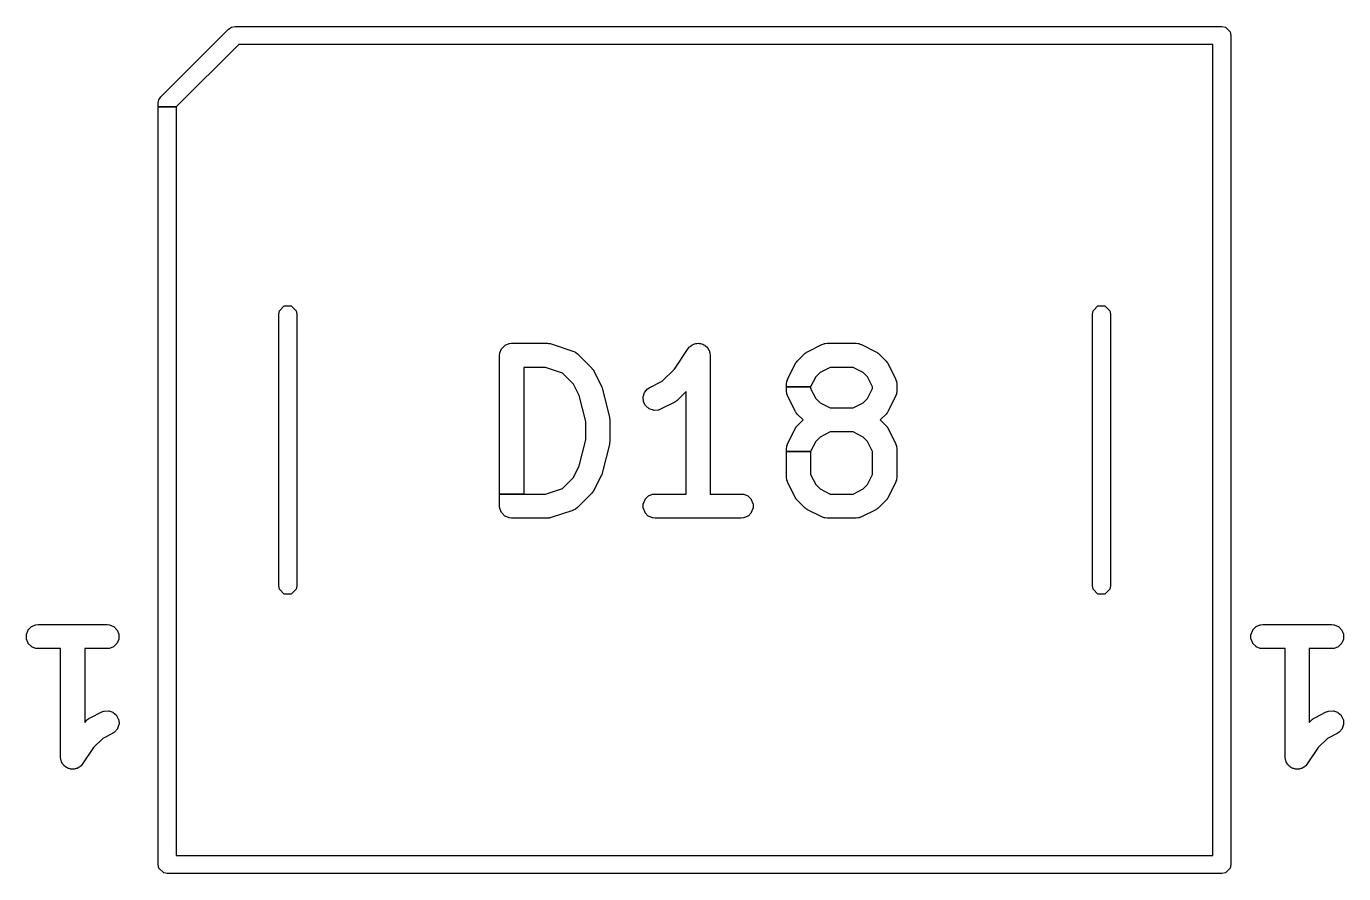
# Model space of a CAD drawing. Header units: millimetres. Extents: x 73 to 173, y -160 to -92.
# Drawn here: x 88.49 to 97.23, y -106.35 to -100.73 of the extents above; entities that cross this region are included whole.
import ezdxf

# ---------------------------------------------------------------- set-up
doc = ezdxf.new("R2010")
doc.units = ezdxf.units.MM
doc.layers.add('F.Silkscreen', color=41, linetype='CONTINUOUS', true_color=0xf2eda1)

msp = doc.modelspace()

# ---------------------------------------------------------------- linework, layer by layer
at = {"layer": 'F.Silkscreen', "linetype": 'CONTINUOUS'}
for p, q in [((89.378574, -101.193574), (89.828574, -100.743574)), ((89.828574, -100.743574), (89.848039, -100.730567)), ((89.848039, -100.730567), (89.871, -100.726)), ((89.871, -100.726), (96.421, -100.726)), ((96.421, -100.726), (96.443961, -100.730567)), ((96.443961, -100.730567), (96.476433, -100.763039)), ((96.476433, -100.763039), (96.481, -100.786)), ((96.481, -100.786), (96.481, -106.286)), ((89.895852, -100.846), (89.481, -101.260852)), ((96.361, -100.846), (89.895852, -100.846)), ((96.361, -106.226), (96.361, -100.846)), ((89.361, -101.236), (89.365567, -101.213039)), ((89.361, -101.260852), (89.361, -101.236)), ((89.365567, -101.213039), (89.378574, -101.193574)), ((89.361, -106.286), (89.361, -101.260852)), ((89.361, -101.260852), (89.481, -101.260852)), ((89.481, -101.260852), (89.361, -101.260852)), ((89.481, -101.260852), (89.481, -106.226)), ((90.161, -102.636), (90.165567, -102.613039)), ((90.161, -104.436), (90.161, -102.636)), ((90.165567, -102.613039), (90.198039, -102.580567)), ((90.198039, -102.580567), (90.243961, -102.580567)), ((90.243961, -102.580567), (90.276433, -102.613039)), ((90.276433, -102.613039), (90.281, -102.636)), ((90.281, -102.636), (90.281, -104.436)), ((95.561, -102.636), (95.565567, -102.613039)), ((95.561, -104.436), (95.561, -102.636)), ((95.565567, -102.613039), (95.598039, -102.580567)), ((95.598039, -102.580567), (95.643961, -102.580567)), ((95.643961, -102.580567), (95.676433, -102.613039)), ((95.676433, -102.613039), (95.681, -102.636)), ((95.681, -102.636), (95.681, -104.436)), ((91.626738, -102.907502), (91.628179, -102.89287)), ((91.628179, -102.89287), (91.628536, -102.891447)), ((91.628536, -102.891447), (91.639735, -102.864411)), ((91.639735, -102.864411), (91.640818, -102.862788)), ((91.640818, -102.862788), (91.66151, -102.842096)), ((91.66151, -102.842096), (91.663133, -102.841013)), ((91.663133, -102.841013), (91.690169, -102.829814)), ((91.690169, -102.829814), (91.691592, -102.829457)), ((91.691592, -102.829457), (91.706224, -102.828016)), ((91.706224, -102.828016), (91.706714, -102.827992)), ((91.706714, -102.827992), (91.944809, -102.827992)), ((91.944809, -102.827992), (91.945299, -102.828016)), ((91.945299, -102.828016), (91.952285, -102.828703)), ((91.952285, -102.828703), (91.953835, -102.828594)), ((91.953835, -102.828594), (91.955297, -102.828705)), ((91.955297, -102.828705), (91.957589, -102.829225)), ((91.957589, -102.829225), (91.959932, -102.829457)), ((91.959932, -102.829457), (91.961354, -102.829813)), ((91.961354, -102.829813), (91.962798, -102.83041)), ((91.962798, -102.83041), (91.969635, -102.831966)), ((91.969635, -102.831966), (91.970107, -102.832098)), ((91.970107, -102.832098), (92.112964, -102.879717)), ((92.112964, -102.879717), (92.113421, -102.879894)), ((92.113421, -102.879894), (92.126846, -102.885888)), ((92.126846, -102.885888), (92.128084, -102.886677)), ((92.128084, -102.886677), (92.129505, -102.88791)), ((92.129505, -102.88791), (92.131248, -102.888632)), ((92.131248, -102.888632), (92.132506, -102.889386)), ((92.132506, -102.889386), (92.143871, -102.898713)), ((92.143871, -102.898713), (92.144235, -102.899042)), ((92.144235, -102.899042), (92.239473, -102.99428)), ((92.787401, -102.999881), (92.878245, -102.863615)), ((92.878245, -102.863615), (92.878483, -102.863288)), ((92.878483, -102.863288), (92.878517, -102.863245)), ((92.878517, -102.863245), (92.878564, -102.863282)), ((92.878564, -102.863282), (92.878666, -102.863132)), ((92.878632, -102.863104), (92.887853, -102.851846)), ((92.878666, -102.863132), (92.878632, -102.863104)), ((92.887853, -102.851846), (92.888938, -102.85086)), ((92.888938, -102.85086), (92.894701, -102.846999)), ((92.894701, -102.846999), (92.899606, -102.842096)), ((92.899606, -102.842096), (92.901227, -102.841013)), ((92.901227, -102.841013), (92.907556, -102.83839)), ((92.907556, -102.83839), (92.913254, -102.834576)), ((92.913254, -102.834576), (92.915055, -102.833828)), ((92.915055, -102.833828), (92.921853, -102.832467)), ((92.921853, -102.832467), (92.928264, -102.829813)), ((92.928264, -102.829813), (92.930177, -102.829433)), ((92.930177, -102.829433), (92.937029, -102.829433)), ((92.937029, -102.829433), (92.943749, -102.828089)), ((92.943749, -102.828089), (92.9457, -102.828087)), ((92.9457, -102.828087), (92.952504, -102.829433)), ((92.952504, -102.829433), (92.959441, -102.829433)), ((92.959441, -102.829433), (92.961355, -102.829814)), ((92.961355, -102.829814), (92.967684, -102.832436)), ((92.967684, -102.832436), (92.974408, -102.833766)), ((92.974408, -102.833766), (92.976211, -102.834511)), ((92.976211, -102.834511), (92.981981, -102.838357)), ((92.981981, -102.838357), (92.988391, -102.841013)), ((92.988391, -102.841013), (92.990013, -102.842096)), ((92.990013, -102.842096), (92.994858, -102.846941)), ((92.994858, -102.846941), (93.000561, -102.850743)), ((93.000561, -102.850743), (93.001942, -102.852121)), ((93.001942, -102.852121), (93.005801, -102.857884)), ((93.005801, -102.857884), (93.010705, -102.862788)), ((93.010705, -102.862788), (93.011788, -102.864411)), ((93.011788, -102.864411), (93.014409, -102.87074)), ((93.014409, -102.87074), (93.018224, -102.876436)), ((93.018224, -102.876436), (93.018973, -102.878238)), ((93.018973, -102.878238), (93.020333, -102.88504)), ((93.020333, -102.88504), (93.022987, -102.891447)), ((93.022987, -102.891447), (93.023344, -102.89287)), ((93.023344, -102.89287), (93.024769, -102.907346)), ((93.602526, -102.946661), (93.650145, -102.899042)), ((93.650145, -102.899042), (93.650509, -102.898713)), ((93.650509, -102.898713), (93.655932, -102.894261)), ((93.655932, -102.894261), (93.656954, -102.893084)), ((93.656954, -102.893084), (93.658066, -102.89213)), ((93.658066, -102.89213), (93.660058, -102.890875)), ((93.660058, -102.890875), (93.661874, -102.889386)), ((93.661874, -102.889386), (93.66313, -102.888633)), ((93.66313, -102.888633), (93.664564, -102.888037)), ((93.664564, -102.888037), (93.67051, -102.884297)), ((93.67051, -102.884297), (93.670937, -102.884057)), ((93.670937, -102.884057), (93.766175, -102.836438)), ((93.766175, -102.836438), (93.766624, -102.83624)), ((93.766624, -102.83624), (93.780355, -102.830985)), ((93.780355, -102.830985), (93.781786, -102.830668)), ((93.781786, -102.830668), (93.783666, -102.830533)), ((93.783666, -102.830533), (93.785408, -102.829813)), ((93.785408, -102.829813), (93.78683, -102.829457)), ((93.78683, -102.829457), (93.801462, -102.828016)), ((93.801462, -102.828016), (93.801952, -102.827992)), ((93.801952, -102.827992), (93.992428, -102.827992)), ((93.992428, -102.827992), (93.992918, -102.828016)), ((93.992918, -102.828016), (94.00755, -102.829457)), ((94.00755, -102.829457), (94.008973, -102.829814)), ((94.008973, -102.829814), (94.010712, -102.830534)), ((94.010712, -102.830534), (94.012591, -102.830668)), ((94.012591, -102.830668), (94.014024, -102.830985)), ((94.014024, -102.830985), (94.027756, -102.83624)), ((94.027756, -102.83624), (94.028205, -102.836438)), ((94.028205, -102.836438), (94.123443, -102.884057)), ((94.123443, -102.884057), (94.12387, -102.884297)), ((94.12387, -102.884297), (94.129811, -102.888035)), ((94.129811, -102.888035), (94.131249, -102.888632)), ((94.131249, -102.888632), (94.132507, -102.889387)), ((94.132507, -102.889387), (94.134317, -102.890873)), ((94.134317, -102.890873), (94.136313, -102.892129)), ((94.136313, -102.892129), (94.137428, -102.893085)), ((94.137428, -102.893085), (94.138451, -102.894265)), ((94.138451, -102.894265), (94.143871, -102.898713)), ((94.143871, -102.898713), (94.144235, -102.899042)), ((94.144235, -102.899042), (94.191854, -102.946661)), ((91.626714, -102.907992), (91.626738, -102.907502)), ((91.626714, -103.827992), (91.626714, -102.907992)), ((91.931829, -102.987992), (91.786714, -102.987992)), ((91.786714, -102.987992), (91.786714, -103.827992)), ((92.044449, -103.025532), (91.931829, -102.987992)), ((93.024699, -102.907352), (93.024698, -102.907385)), ((93.024698, -102.907385), (93.024771, -102.907377)), ((93.024769, -102.907346), (93.024699, -102.907352)), ((93.024771, -102.907377), (93.024777, -102.90743)), ((93.024777, -102.90743), (93.024809, -102.907992)), ((93.024809, -102.907992), (93.024809, -103.827992)), ((93.539922, -103.062691), (93.587541, -102.967453)), ((93.587541, -102.967453), (93.587781, -102.967026)), ((93.587781, -102.967026), (93.591521, -102.96108)), ((93.591521, -102.96108), (93.592117, -102.959646)), ((93.592117, -102.959646), (93.59287, -102.95839)), ((93.59287, -102.95839), (93.594359, -102.956574)), ((93.594359, -102.956574), (93.595614, -102.954582)), ((93.595614, -102.954582), (93.596568, -102.95347)), ((93.596568, -102.95347), (93.597745, -102.952448)), ((93.597745, -102.952448), (93.602197, -102.947025)), ((93.602197, -102.947025), (93.602526, -102.946661)), ((93.820837, -102.987992), (93.754105, -103.021358)), ((93.973543, -102.987992), (93.820837, -102.987992)), ((94.040275, -103.021358), (93.973543, -102.987992)), ((94.191854, -102.946661), (94.192183, -102.947025)), ((94.192183, -102.947025), (94.196632, -102.952447)), ((94.196632, -102.952447), (94.197811, -102.953469)), ((94.197811, -102.953469), (94.198767, -102.954584)), ((94.198767, -102.954584), (94.200019, -102.956574)), ((94.200019, -102.956574), (94.201509, -102.958389)), ((94.201509, -102.958389), (94.202264, -102.959648)), ((94.202264, -102.959648), (94.202858, -102.961082)), ((94.202858, -102.961082), (94.206599, -102.967026)), ((94.206599, -102.967026), (94.206839, -102.967453)), ((94.206839, -102.967453), (94.254458, -103.062691)), ((92.117156, -103.098239), (92.044449, -103.025532)), ((92.239473, -102.99428), (92.239802, -102.994644)), ((92.239802, -102.994644), (92.244254, -103.000068)), ((92.244254, -103.000068), (92.245431, -103.001089)), ((92.245431, -103.001089), (92.246385, -103.002201)), ((92.246385, -103.002201), (92.247636, -103.004188)), ((92.247636, -103.004188), (92.24913, -103.006009)), ((92.24913, -103.006009), (92.249885, -103.007269)), ((92.249885, -103.007269), (92.250481, -103.008709)), ((92.250481, -103.008709), (92.254217, -103.014644)), ((92.254217, -103.014644), (92.254458, -103.015072)), ((92.254458, -103.015072), (92.302077, -103.11031)), ((92.623318, -103.122152), (92.706942, -103.08034)), ((92.706942, -103.08034), (92.787401, -102.999881)), ((93.533297, -103.081923), (93.534018, -103.08018)), ((93.534018, -103.08018), (93.534152, -103.078304)), ((93.534152, -103.078304), (93.534469, -103.076872)), ((93.534469, -103.076872), (93.539724, -103.06314)), ((93.539724, -103.06314), (93.539922, -103.062691)), ((93.724842, -103.050621), (93.691476, -103.117353)), ((93.754105, -103.021358), (93.724842, -103.050621)), ((94.069538, -103.050621), (94.040275, -103.021358)), ((94.102904, -103.117353), (94.069538, -103.050621)), ((94.254458, -103.062691), (94.254656, -103.06314)), ((94.254656, -103.06314), (94.259911, -103.076871)), ((94.259911, -103.076871), (94.260228, -103.078304)), ((94.260228, -103.078304), (94.260361, -103.080183)), ((94.260361, -103.080183), (94.261082, -103.081923)), ((92.155039, -103.174005), (92.117156, -103.098239)), ((92.302077, -103.11031), (92.302275, -103.110759)), ((92.302275, -103.110759), (92.302499, -103.111345)), ((92.302499, -103.111345), (92.303046, -103.112369)), ((92.303046, -103.112369), (92.305215, -103.118441)), ((92.305215, -103.118441), (92.30753, -103.12449)), ((92.30753, -103.12449), (92.307781, -103.125623)), ((92.307781, -103.125623), (92.307992, -103.126214)), ((92.307992, -103.126214), (92.308135, -103.126684)), ((92.308135, -103.126684), (92.355754, -103.31716)), ((92.579941, -103.182744), (92.589195, -103.154983)), ((92.589195, -103.154983), (92.590161, -103.153288)), ((92.590161, -103.153288), (92.609334, -103.13118)), ((92.609334, -103.13118), (92.610448, -103.130224)), ((92.610448, -103.130224), (92.622891, -103.122392)), ((92.622891, -103.122392), (92.623318, -103.122152)), ((92.864809, -103.148749), (92.810902, -103.202656)), ((92.864809, -103.827992), (92.864809, -103.148749)), ((93.531476, -103.098468), (93.5315, -103.097978)), ((93.531476, -103.117353), (93.531476, -103.098468)), ((93.531476, -103.146087), (93.531476, -103.117353)), ((93.531476, -103.117353), (93.691476, -103.117353)), ((93.691476, -103.117353), (93.531476, -103.117353)), ((93.5315, -103.146577), (93.531476, -103.146087)), ((93.5315, -103.097978), (93.532941, -103.083346)), ((93.532941, -103.161209), (93.5315, -103.146577)), ((93.532941, -103.083346), (93.533297, -103.081923)), ((93.533298, -103.162632), (93.532941, -103.161209)), ((93.534018, -103.164371), (93.533298, -103.162632)), ((93.534152, -103.16625), (93.534018, -103.164371)), ((93.534469, -103.167683), (93.534152, -103.16625)), ((93.539724, -103.181415), (93.534469, -103.167683)), ((93.691476, -103.117353), (93.691476, -103.127202)), ((93.691476, -103.127202), (93.724842, -103.193934)), ((94.069538, -103.193934), (94.102904, -103.127202)), ((94.102904, -103.127202), (94.102904, -103.117353)), ((94.259911, -103.167684), (94.254656, -103.181415)), ((94.260228, -103.166251), (94.259911, -103.167684)), ((94.260361, -103.164371), (94.260228, -103.166251)), ((94.261082, -103.162633), (94.260361, -103.164371)), ((94.261082, -103.081923), (94.261439, -103.083346)), ((94.261439, -103.161209), (94.261082, -103.162633)), ((94.261439, -103.083346), (94.26288, -103.097978)), ((94.26288, -103.146577), (94.261439, -103.161209)), ((94.26288, -103.097978), (94.262904, -103.098468)), ((94.262904, -103.146087), (94.26288, -103.146577)), ((94.262904, -103.098468), (94.262904, -103.146087)), ((92.198142, -103.346414), (92.155039, -103.174005)), ((92.579697, -103.184679), (92.579941, -103.182744)), ((92.581771, -103.213869), (92.579697, -103.184679)), ((92.582286, -103.215751), (92.581771, -103.213869)), ((92.595373, -103.241926), (92.582286, -103.215751)), ((92.596569, -103.243467), (92.595373, -103.241926)), ((92.618677, -103.26264), (92.596569, -103.243467)), ((92.79011, -103.217641), (92.694872, -103.26526)), ((92.790538, -103.2174), (92.79011, -103.217641)), ((92.796474, -103.213662), (92.790538, -103.2174)), ((92.797914, -103.213067), (92.796474, -103.213662)), ((92.799175, -103.21231), (92.797914, -103.213067)), ((92.800984, -103.210823), (92.799175, -103.21231)), ((92.802978, -103.20957), (92.800984, -103.210823)), ((92.804096, -103.208611), (92.802978, -103.20957)), ((92.805116, -103.207433), (92.804096, -103.208611)), ((92.810538, -103.202985), (92.805116, -103.207433)), ((92.810902, -103.202656), (92.810538, -103.202985)), ((93.539922, -103.181864), (93.539724, -103.181415)), ((93.587541, -103.277102), (93.539922, -103.181864)), ((93.724842, -103.193934), (93.754105, -103.223197)), ((93.754105, -103.223197), (93.820837, -103.256563)), ((93.973543, -103.256563), (94.040275, -103.223197)), ((94.040275, -103.223197), (94.069538, -103.193934)), ((94.254458, -103.181864), (94.206839, -103.277102)), ((94.254656, -103.181415), (94.254458, -103.181864)), ((92.355754, -103.31716), (92.355849, -103.317642)), ((92.355849, -103.317642), (92.356133, -103.319565)), ((92.356133, -103.319565), (92.356321, -103.320019)), ((92.356321, -103.320019), (92.356677, -103.321442)), ((92.356677, -103.321442), (92.357207, -103.326833)), ((92.357207, -103.326833), (92.357999, -103.332185)), ((92.357998, -103.333655), (92.357926, -103.334132)), ((92.357926, -103.334132), (92.358118, -103.336072)), ((92.357999, -103.332185), (92.357998, -103.333655)), ((92.358118, -103.336072), (92.358142, -103.336563)), ((92.358142, -103.336563), (92.358142, -103.47942)), ((92.620372, -103.263606), (92.618677, -103.26264)), ((92.648133, -103.27286), (92.620372, -103.263606)), ((92.650068, -103.273104), (92.648133, -103.27286)), ((92.679258, -103.27103), (92.650068, -103.273104)), ((92.680691, -103.270713), (92.679258, -103.27103)), ((92.694423, -103.265458), (92.680691, -103.270713)), ((92.694872, -103.26526), (92.694423, -103.265458)), ((93.587781, -103.277529), (93.587541, -103.277102)), ((93.591519, -103.28347), (93.587781, -103.277529)), ((93.592116, -103.284908), (93.591519, -103.28347)), ((93.592871, -103.286166), (93.592116, -103.284908)), ((93.594357, -103.287976), (93.592871, -103.286166)), ((93.595613, -103.289972), (93.594357, -103.287976)), ((93.596569, -103.291087), (93.595613, -103.289972)), ((93.597749, -103.29211), (93.596569, -103.291087)), ((93.602197, -103.29753), (93.597749, -103.29211)), ((93.602526, -103.297894), (93.602197, -103.29753)), ((93.641195, -103.336563), (93.602526, -103.297894)), ((93.602526, -103.375232), (93.641195, -103.336563)), ((93.820837, -103.256563), (93.973543, -103.256563)), ((94.191854, -103.297894), (94.153185, -103.336563)), ((94.153185, -103.336563), (94.191854, -103.375232)), ((94.192183, -103.29753), (94.191854, -103.297894)), ((94.196631, -103.292108), (94.192183, -103.29753)), ((94.197809, -103.291088), (94.196631, -103.292108)), ((94.198768, -103.28997), (94.197809, -103.291088)), ((94.200021, -103.287976), (94.198768, -103.28997)), ((94.201508, -103.286167), (94.200021, -103.287976)), ((94.202265, -103.284906), (94.201508, -103.286167)), ((94.20286, -103.283466), (94.202265, -103.284906)), ((94.206598, -103.27753), (94.20286, -103.283466)), ((94.206839, -103.277102), (94.206598, -103.27753)), ((92.198142, -103.469568), (92.198142, -103.346414)), ((93.539922, -103.491262), (93.587541, -103.396024)), ((93.587541, -103.396024), (93.587781, -103.395597)), ((93.587781, -103.395597), (93.591521, -103.389651)), ((93.591521, -103.389651), (93.592117, -103.388217)), ((93.592117, -103.388217), (93.59287, -103.386961)), ((93.59287, -103.386961), (93.594359, -103.385145)), ((93.594359, -103.385145), (93.595614, -103.383153)), ((93.595614, -103.383153), (93.596568, -103.382041)), ((93.596568, -103.382041), (93.597745, -103.381019)), ((93.597745, -103.381019), (93.602197, -103.375596)), ((93.602197, -103.375596), (93.602526, -103.375232)), ((93.820837, -103.416563), (93.754105, -103.449929)), ((93.973543, -103.416563), (93.820837, -103.416563)), ((94.040275, -103.449929), (93.973543, -103.416563)), ((94.191854, -103.375232), (94.192183, -103.375596)), ((94.192183, -103.375596), (94.196632, -103.381018)), ((94.196632, -103.381018), (94.197811, -103.38204)), ((94.197811, -103.38204), (94.198767, -103.383155)), ((94.198767, -103.383155), (94.200019, -103.385145)), ((94.200019, -103.385145), (94.201509, -103.38696)), ((94.201509, -103.38696), (94.202264, -103.388219)), ((94.202264, -103.388219), (94.202858, -103.389653)), ((94.202858, -103.389653), (94.206599, -103.395597)), ((94.206599, -103.395597), (94.206839, -103.396024)), ((94.206839, -103.396024), (94.254458, -103.491262)), ((92.155039, -103.641976), (92.198142, -103.469568)), ((92.355754, -103.498823), (92.308135, -103.689299)), ((92.355849, -103.498341), (92.355754, -103.498823)), ((92.356133, -103.496416), (92.355849, -103.498341)), ((92.35632, -103.495966), (92.356133, -103.496416)), ((92.356677, -103.494541), (92.35632, -103.495966)), ((92.357207, -103.489148), (92.356677, -103.494541)), ((92.357999, -103.483798), (92.357207, -103.489148)), ((92.358118, -103.479911), (92.357926, -103.48185)), ((92.357926, -103.48185), (92.357998, -103.482329)), ((92.357998, -103.482329), (92.357999, -103.483798)), ((92.358142, -103.47942), (92.358118, -103.479911)), ((93.5315, -103.526549), (93.532941, -103.511917)), ((93.532941, -103.511917), (93.533297, -103.510494)), ((93.533297, -103.510494), (93.534018, -103.508751)), ((93.534018, -103.508751), (93.534152, -103.506875)), ((93.534152, -103.506875), (93.534469, -103.505443)), ((93.534469, -103.505443), (93.539724, -103.491711)), ((93.539724, -103.491711), (93.539922, -103.491262)), ((93.724842, -103.479192), (93.691476, -103.545924)), ((93.754105, -103.449929), (93.724842, -103.479192)), ((94.069538, -103.479192), (94.040275, -103.449929)), ((94.102904, -103.545924), (94.069538, -103.479192)), ((94.254458, -103.491262), (94.254656, -103.491711)), ((94.254656, -103.491711), (94.259911, -103.505442)), ((94.259911, -103.505442), (94.260228, -103.506875)), ((94.260228, -103.506875), (94.260361, -103.508754)), ((94.260361, -103.508754), (94.261082, -103.510494)), ((94.261082, -103.510494), (94.261439, -103.511917)), ((94.261439, -103.511917), (94.26288, -103.526549)), ((93.531476, -103.527039), (93.5315, -103.526549)), ((93.531476, -103.545924), (93.531476, -103.527039)), ((93.531476, -103.717515), (93.531476, -103.545924)), ((93.531476, -103.545924), (93.691476, -103.545924)), ((93.691476, -103.545924), (93.531476, -103.545924)), ((93.691476, -103.545924), (93.691476, -103.69863)), ((94.102904, -103.698629), (94.102904, -103.545924)), ((94.26288, -103.526549), (94.262904, -103.527039)), ((94.262904, -103.527039), (94.262904, -103.717515)), ((92.117156, -103.717743), (92.155039, -103.641976)), ((92.30753, -103.691494), (92.305216, -103.697538)), ((92.30778, -103.690361), (92.30753, -103.691494)), ((92.307992, -103.68977), (92.30778, -103.690361)), ((92.308135, -103.689299), (92.307992, -103.68977)), ((92.044448, -103.790451), (92.117156, -103.717743)), ((92.302077, -103.705673), (92.254458, -103.800911)), ((92.302275, -103.705222), (92.302077, -103.705673)), ((92.302498, -103.704637), (92.302275, -103.705222)), ((92.303046, -103.703614), (92.302498, -103.704637)), ((92.305216, -103.697538), (92.303046, -103.703614)), ((93.5315, -103.718005), (93.531476, -103.717515)), ((93.532941, -103.732637), (93.5315, -103.718005)), ((93.533298, -103.73406), (93.532941, -103.732637)), ((93.534018, -103.735799), (93.533298, -103.73406)), ((93.534152, -103.737678), (93.534018, -103.735799)), ((93.534469, -103.739111), (93.534152, -103.737678)), ((93.539724, -103.752843), (93.534469, -103.739111)), ((93.539922, -103.753292), (93.539724, -103.752843)), ((93.587541, -103.84853), (93.539922, -103.753292)), ((93.691476, -103.69863), (93.724843, -103.765364)), ((93.724843, -103.765364), (93.754103, -103.794625)), ((94.040275, -103.794625), (94.069536, -103.765364)), ((94.069536, -103.765364), (94.102904, -103.698629)), ((94.254458, -103.753292), (94.206839, -103.84853)), ((94.254656, -103.752843), (94.254458, -103.753292)), ((94.259911, -103.739112), (94.254656, -103.752843)), ((94.260228, -103.737679), (94.259911, -103.739112)), ((94.260361, -103.735799), (94.260228, -103.737679)), ((94.261082, -103.734061), (94.260361, -103.735799)), ((94.261439, -103.732637), (94.261082, -103.734061)), ((94.26288, -103.718005), (94.261439, -103.732637)), ((94.262904, -103.717515), (94.26288, -103.718005)), ((91.626714, -103.907992), (91.626714, -103.827992)), ((91.626714, -103.827992), (91.786714, -103.827992)), ((91.786714, -103.827992), (91.626714, -103.827992)), ((91.786714, -103.827992), (91.931829, -103.827992)), ((91.931829, -103.827992), (92.044448, -103.790451)), ((92.239474, -103.821702), (92.144235, -103.916942)), ((92.239803, -103.821338), (92.239474, -103.821702)), ((92.24425, -103.815917), (92.239803, -103.821338)), ((92.245428, -103.814897), (92.24425, -103.815917)), ((92.246386, -103.81378), (92.245428, -103.814897)), ((92.247637, -103.811789), (92.246386, -103.81378)), ((92.249129, -103.809974), (92.247637, -103.811789)), ((92.249885, -103.808712), (92.249129, -103.809974)), ((92.250478, -103.807276), (92.249885, -103.808712)), ((92.254217, -103.801339), (92.250478, -103.807276)), ((92.254458, -103.800911), (92.254217, -103.801339)), ((92.580917, -103.891447), (92.592116, -103.864411)), ((92.592116, -103.864411), (92.593199, -103.862788)), ((92.593199, -103.862788), (92.613891, -103.842096)), ((92.613891, -103.842096), (92.615514, -103.841013)), ((92.615514, -103.841013), (92.64255, -103.829814)), ((92.64255, -103.829814), (92.643973, -103.829457)), ((92.643973, -103.829457), (92.658605, -103.828016)), ((92.658605, -103.828016), (92.659095, -103.827992)), ((92.659095, -103.827992), (92.864809, -103.827992)), ((93.024809, -103.827992), (93.230523, -103.827992)), ((93.230523, -103.827992), (93.231013, -103.828016)), ((93.231013, -103.828016), (93.245645, -103.829457)), ((93.245645, -103.829457), (93.247068, -103.829814)), ((93.247068, -103.829814), (93.274104, -103.841013)), ((93.274104, -103.841013), (93.275727, -103.842096)), ((93.275727, -103.842096), (93.296419, -103.862788)), ((93.296419, -103.862788), (93.297502, -103.864411)), ((93.297502, -103.864411), (93.308701, -103.891447)), ((93.587781, -103.848958), (93.587541, -103.84853)), ((93.591521, -103.854901), (93.587781, -103.848958)), ((93.592115, -103.856333), (93.591521, -103.854901)), ((93.592869, -103.857592), (93.592115, -103.856333)), ((93.594359, -103.859408), (93.592869, -103.857592)), ((93.595614, -103.861401), (93.594359, -103.859408)), ((93.596569, -103.862515), (93.595614, -103.861401)), ((93.597749, -103.863538), (93.596569, -103.862515)), ((93.602196, -103.868957), (93.597749, -103.863538)), ((93.754103, -103.794625), (93.820837, -103.827992)), ((93.820837, -103.827992), (93.973543, -103.827992)), ((93.973543, -103.827992), (94.040275, -103.794625)), ((94.196631, -103.863536), (94.192183, -103.868958)), ((94.197809, -103.862516), (94.196631, -103.863536)), ((94.198767, -103.861399), (94.197809, -103.862516)), ((94.200018, -103.859408), (94.198767, -103.861399)), ((94.20151, -103.857593), (94.200018, -103.859408)), ((94.202266, -103.856331), (94.20151, -103.857593)), ((94.202859, -103.854895), (94.202266, -103.856331)), ((94.206598, -103.848958), (94.202859, -103.854895)), ((94.206839, -103.84853), (94.206598, -103.848958)), ((91.626738, -103.908482), (91.626714, -103.907992)), ((91.628179, -103.923114), (91.626738, -103.908482)), ((91.628536, -103.924537), (91.628179, -103.923114)), ((91.639735, -103.951573), (91.628536, -103.924537)), ((91.640818, -103.953196), (91.639735, -103.951573)), ((91.66151, -103.973888), (91.640818, -103.953196)), ((92.112964, -103.936267), (91.970107, -103.983886)), ((92.113421, -103.93609), (92.112964, -103.936267)), ((92.126846, -103.930096), (92.113421, -103.93609)), ((92.128085, -103.929306), (92.126846, -103.930096)), ((92.129505, -103.928073), (92.128085, -103.929306)), ((92.131246, -103.927353), (92.129505, -103.928073)), ((92.132506, -103.926598), (92.131246, -103.927353)), ((92.143871, -103.917271), (92.132506, -103.926598)), ((92.144235, -103.916942), (92.143871, -103.917271)), ((92.580536, -103.89336), (92.580917, -103.891447)), ((92.580536, -103.922624), (92.580536, -103.89336)), ((92.580917, -103.924537), (92.580536, -103.922624)), ((92.592116, -103.951573), (92.580917, -103.924537)), ((92.593199, -103.953196), (92.592116, -103.951573)), ((92.613891, -103.973888), (92.593199, -103.953196)), ((93.296419, -103.953196), (93.275727, -103.973888)), ((93.297502, -103.951573), (93.296419, -103.953196)), ((93.308701, -103.924537), (93.297502, -103.951573)), ((93.308701, -103.891447), (93.309082, -103.89336)), ((93.309082, -103.922624), (93.308701, -103.924537)), ((93.309082, -103.89336), (93.309082, -103.922624)), ((93.602525, -103.86932), (93.602196, -103.868957)), ((93.650144, -103.91694), (93.602525, -103.86932)), ((93.650508, -103.91727), (93.650144, -103.91694)), ((93.65593, -103.921719), (93.650508, -103.91727)), ((93.656953, -103.922899), (93.65593, -103.921719)), ((93.658066, -103.923854), (93.656953, -103.922899)), ((93.660058, -103.925108), (93.658066, -103.923854)), ((93.661874, -103.926598), (93.660058, -103.925108)), ((93.663132, -103.927352), (93.661874, -103.926598)), ((93.664566, -103.927946), (93.663132, -103.927352)), ((93.67051, -103.931687), (93.664566, -103.927946)), ((93.670937, -103.931927), (93.67051, -103.931687)), ((93.766175, -103.979546), (93.670937, -103.931927)), ((94.123443, -103.931927), (94.028205, -103.979546)), ((94.123871, -103.931686), (94.123443, -103.931927)), ((94.129807, -103.927948), (94.123871, -103.931686)), ((94.131247, -103.927353), (94.129807, -103.927948)), ((94.132507, -103.926597), (94.131247, -103.927353)), ((94.134317, -103.92511), (94.132507, -103.926597)), ((94.136313, -103.923855), (94.134317, -103.92511)), ((94.137428, -103.922898), (94.136313, -103.923855)), ((94.138449, -103.921719), (94.137428, -103.922898)), ((94.143872, -103.91727), (94.138449, -103.921719)), ((94.144236, -103.91694), (94.143872, -103.91727)), ((94.191854, -103.869321), (94.144236, -103.91694)), ((94.192183, -103.868958), (94.191854, -103.869321)), ((91.663133, -103.974971), (91.66151, -103.973888)), ((91.690169, -103.98617), (91.663133, -103.974971)), ((91.691592, -103.986527), (91.690169, -103.98617)), ((91.706224, -103.987968), (91.691592, -103.986527)), ((91.706714, -103.987992), (91.706224, -103.987968)), ((91.944809, -103.987992), (91.706714, -103.987992)), ((91.9453, -103.987968), (91.944809, -103.987992)), ((91.952284, -103.987279), (91.9453, -103.987968)), ((91.953833, -103.98739), (91.952284, -103.987279)), ((91.955298, -103.987278), (91.953833, -103.98739)), ((91.957585, -103.986757), (91.955298, -103.987278)), ((91.95993, -103.986527), (91.957585, -103.986757)), ((91.961356, -103.98617), (91.95993, -103.986527)), ((91.962794, -103.985573), (91.961356, -103.98617)), ((91.969634, -103.984019), (91.962794, -103.985573)), ((91.970107, -103.983886), (91.969634, -103.984019)), ((92.615514, -103.974971), (92.613891, -103.973888)), ((92.64255, -103.98617), (92.615514, -103.974971)), ((92.643973, -103.986527), (92.64255, -103.98617)), ((92.658605, -103.987968), (92.643973, -103.986527)), ((92.659095, -103.987992), (92.658605, -103.987968)), ((93.230523, -103.987992), (92.659095, -103.987992)), ((93.231013, -103.987968), (93.230523, -103.987992)), ((93.245645, -103.986527), (93.231013, -103.987968)), ((93.247068, -103.98617), (93.245645, -103.986527)), ((93.274104, -103.974971), (93.247068, -103.98617)), ((93.275727, -103.973888), (93.274104, -103.974971)), ((93.766624, -103.979744), (93.766175, -103.979546)), ((93.780355, -103.984999), (93.766624, -103.979744)), ((93.781788, -103.985316), (93.780355, -103.984999)), ((93.783667, -103.985449), (93.781788, -103.985316)), ((93.785407, -103.98617), (93.783667, -103.985449)), ((93.78683, -103.986527), (93.785407, -103.98617)), ((93.801462, -103.987968), (93.78683, -103.986527)), ((93.801952, -103.987992), (93.801462, -103.987968)), ((93.992428, -103.987992), (93.801952, -103.987992)), ((93.992918, -103.987968), (93.992428, -103.987992)), ((94.00755, -103.986527), (93.992918, -103.987968)), ((94.008975, -103.98617), (94.00755, -103.986527)), ((94.010712, -103.985449), (94.008975, -103.98617)), ((94.01259, -103.985317), (94.010712, -103.985449)), ((94.014024, -103.984999), (94.01259, -103.985317)), ((94.027756, -103.979744), (94.014024, -103.984999)), ((94.028205, -103.979546), (94.027756, -103.979744)), ((90.165567, -104.458961), (90.161, -104.436)), ((90.198039, -104.491433), (90.165567, -104.458961)), ((90.276433, -104.458961), (90.243961, -104.491433)), ((90.281, -104.436), (90.276433, -104.458961)), ((95.565567, -104.458961), (95.561, -104.436)), ((95.598039, -104.491433), (95.565567, -104.458961)), ((95.676433, -104.458961), (95.643961, -104.491433)), ((95.681, -104.436), (95.676433, -104.458961)), ((90.243961, -104.491433), (90.198039, -104.491433)), ((95.643961, -104.491433), (95.598039, -104.491433)), ((88.48625, -104.757159), (88.497449, -104.730123)), ((88.497449, -104.730123), (88.498532, -104.7285)), ((88.498532, -104.7285), (88.519224, -104.707808)), ((88.519224, -104.707808), (88.520847, -104.706725)), ((88.520847, -104.706725), (88.547883, -104.695526)), ((88.547883, -104.695526), (88.549306, -104.695169)), ((88.549306, -104.695169), (88.563938, -104.693728)), ((88.563938, -104.693728), (88.564428, -104.693704)), ((88.564428, -104.693704), (89.021571, -104.693704)), ((89.021571, -104.693704), (89.022061, -104.693728)), ((89.022061, -104.693728), (89.036693, -104.695169)), ((89.036693, -104.695169), (89.038116, -104.695526)), ((89.038116, -104.695526), (89.065152, -104.706725)), ((89.065152, -104.706725), (89.066775, -104.707808)), ((89.066775, -104.707808), (89.087467, -104.7285)), ((89.087467, -104.7285), (89.08855, -104.730123)), ((89.08855, -104.730123), (89.099749, -104.757159)), ((96.61425, -104.757159), (96.625449, -104.730123)), ((96.625449, -104.730123), (96.626532, -104.7285)), ((96.626532, -104.7285), (96.647224, -104.707808)), ((96.647224, -104.707808), (96.648847, -104.706725)), ((96.648847, -104.706725), (96.675883, -104.695526)), ((96.675883, -104.695526), (96.677306, -104.695169)), ((96.677306, -104.695169), (96.691938, -104.693728)), ((96.691938, -104.693728), (96.692428, -104.693704)), ((96.692428, -104.693704), (97.149571, -104.693704)), ((97.149571, -104.693704), (97.150061, -104.693728)), ((97.150061, -104.693728), (97.164693, -104.695169)), ((97.164693, -104.695169), (97.166116, -104.695526)), ((97.166116, -104.695526), (97.193152, -104.706725)), ((97.193152, -104.706725), (97.194775, -104.707808)), ((97.194775, -104.707808), (97.215467, -104.7285)), ((97.215467, -104.7285), (97.21655, -104.730123)), ((97.21655, -104.730123), (97.227749, -104.757159)), ((88.485869, -104.759072), (88.48625, -104.757159)), ((88.485869, -104.788336), (88.485869, -104.759072)), ((88.48625, -104.790249), (88.485869, -104.788336)), ((88.497449, -104.817285), (88.48625, -104.790249)), ((88.498532, -104.818908), (88.497449, -104.817285)), ((88.519224, -104.8396), (88.498532, -104.818908)), ((89.087467, -104.818908), (89.066775, -104.8396)), ((89.08855, -104.817285), (89.087467, -104.818908)), ((89.099749, -104.790249), (89.08855, -104.817285)), ((89.099749, -104.757159), (89.10013, -104.759072)), ((89.10013, -104.788336), (89.099749, -104.790249)), ((89.10013, -104.759072), (89.10013, -104.788336)), ((96.613869, -104.759072), (96.61425, -104.757159)), ((96.613869, -104.788336), (96.613869, -104.759072)), ((96.61425, -104.790249), (96.613869, -104.788336)), ((96.625449, -104.817285), (96.61425, -104.790249)), ((96.626532, -104.818908), (96.625449, -104.817285)), ((96.647224, -104.8396), (96.626532, -104.818908)), ((97.215467, -104.818908), (97.194775, -104.8396)), ((97.21655, -104.817285), (97.215467, -104.818908)), ((97.227749, -104.790249), (97.21655, -104.817285)), ((97.227749, -104.757159), (97.22813, -104.759072)), ((97.22813, -104.788336), (97.227749, -104.790249)), ((97.22813, -104.759072), (97.22813, -104.788336)), ((88.520847, -104.840683), (88.519224, -104.8396)), ((88.547883, -104.851882), (88.520847, -104.840683)), ((88.549306, -104.852239), (88.547883, -104.851882)), ((88.563938, -104.85368), (88.549306, -104.852239)), ((88.564428, -104.853704), (88.563938, -104.85368)), ((88.712999, -104.853704), (88.564428, -104.853704)), ((88.712999, -105.573704), (88.712999, -104.853704)), ((89.021571, -104.853704), (88.872999, -104.853704)), ((88.872999, -104.853704), (88.872999, -105.342471)), ((89.022061, -104.85368), (89.021571, -104.853704)), ((89.036693, -104.852239), (89.022061, -104.85368)), ((89.038116, -104.851882), (89.036693, -104.852239)), ((89.065152, -104.840683), (89.038116, -104.851882)), ((89.066775, -104.8396), (89.065152, -104.840683)), ((96.648847, -104.840683), (96.647224, -104.8396)), ((96.675883, -104.851882), (96.648847, -104.840683)), ((96.677306, -104.852239), (96.675883, -104.851882)), ((96.691938, -104.85368), (96.677306, -104.852239)), ((96.692428, -104.853704), (96.691938, -104.85368)), ((96.840999, -104.853704), (96.692428, -104.853704)), ((96.840999, -105.573704), (96.840999, -104.853704)), ((97.149571, -104.853704), (97.000999, -104.853704)), ((97.000999, -104.853704), (97.000999, -105.342471)), ((97.150061, -104.85368), (97.149571, -104.853704)), ((97.164693, -104.852239), (97.150061, -104.85368)), ((97.166116, -104.851882), (97.164693, -104.852239)), ((97.193152, -104.840683), (97.166116, -104.851882)), ((97.194775, -104.8396), (97.193152, -104.840683)), ((89.001408, -105.267809), (89.030598, -105.265735)), ((89.030598, -105.265735), (89.032533, -105.265979)), ((89.032533, -105.265979), (89.060294, -105.275233)), ((97.129408, -105.267809), (97.158598, -105.265735)), ((97.158598, -105.265735), (97.160533, -105.265979)), ((97.160533, -105.265979), (97.188294, -105.275233)), ((88.872999, -105.342471), (88.888811, -105.326659)), ((88.888811, -105.326659), (88.889175, -105.32633)), ((88.889175, -105.32633), (88.894598, -105.321878)), ((88.894598, -105.321878), (88.89562, -105.320701)), ((88.89562, -105.320701), (88.896732, -105.319747)), ((88.896732, -105.319747), (88.898724, -105.318492)), ((88.898724, -105.318492), (88.90054, -105.317003)), ((88.90054, -105.317003), (88.901796, -105.31625)), ((88.901796, -105.31625), (88.90323, -105.315654)), ((88.90323, -105.315654), (88.909176, -105.311914)), ((88.909176, -105.311914), (88.909603, -105.311674)), ((88.909603, -105.311674), (88.985794, -105.273579)), ((88.985794, -105.273579), (88.986243, -105.273381)), ((88.986243, -105.273381), (88.999975, -105.268126)), ((88.999975, -105.268126), (89.001408, -105.267809)), ((89.060294, -105.275233), (89.061989, -105.276199)), ((89.061989, -105.276199), (89.084097, -105.295372)), ((89.084097, -105.295372), (89.085293, -105.296913)), ((89.085293, -105.296913), (89.09838, -105.323088)), ((89.09838, -105.323088), (89.098895, -105.32497)), ((89.098895, -105.32497), (89.100969, -105.35416)), ((89.100969, -105.35416), (89.100725, -105.356095)), ((97.000999, -105.342471), (97.016811, -105.326659)), ((97.016811, -105.326659), (97.017175, -105.32633)), ((97.017175, -105.32633), (97.022598, -105.321878)), ((97.022598, -105.321878), (97.02362, -105.320701)), ((97.02362, -105.320701), (97.024732, -105.319747)), ((97.024732, -105.319747), (97.026724, -105.318492)), ((97.026724, -105.318492), (97.02854, -105.317003)), ((97.02854, -105.317003), (97.029796, -105.31625)), ((97.029796, -105.31625), (97.03123, -105.315654)), ((97.03123, -105.315654), (97.037176, -105.311914)), ((97.037176, -105.311914), (97.037603, -105.311674)), ((97.037603, -105.311674), (97.113794, -105.273579)), ((97.113794, -105.273579), (97.114243, -105.273381)), ((97.114243, -105.273381), (97.127975, -105.268126)), ((97.127975, -105.268126), (97.129408, -105.267809)), ((97.188294, -105.275233), (97.189989, -105.276199)), ((97.189989, -105.276199), (97.212097, -105.295372)), ((97.212097, -105.295372), (97.213293, -105.296913)), ((97.213293, -105.296913), (97.22638, -105.323088)), ((97.22638, -105.323088), (97.226895, -105.32497)), ((97.226895, -105.32497), (97.228969, -105.35416)), ((97.228969, -105.35416), (97.228725, -105.356095)), ((89.057348, -105.416687), (88.99277, -105.448975)), ((89.057775, -105.416447), (89.057348, -105.416687)), ((89.070218, -105.408615), (89.057775, -105.416447)), ((89.071332, -105.407659), (89.070218, -105.408615)), ((89.090505, -105.385551), (89.071332, -105.407659)), ((89.091471, -105.383856), (89.090505, -105.385551)), ((89.100725, -105.356095), (89.091471, -105.383856)), ((97.185348, -105.416687), (97.12077, -105.448975)), ((97.185775, -105.416447), (97.185348, -105.416687)), ((97.198218, -105.408615), (97.185775, -105.416447)), ((97.199332, -105.407659), (97.198218, -105.408615)), ((97.218505, -105.385551), (97.199332, -105.407659)), ((97.219471, -105.383856), (97.218505, -105.385551)), ((97.228725, -105.356095), (97.219471, -105.383856)), ((88.931356, -105.510388), (88.859563, -105.61808)), ((88.99277, -105.448975), (88.931356, -105.510388)), ((97.059356, -105.510388), (96.987563, -105.61808)), ((97.12077, -105.448975), (97.059356, -105.510388)), ((88.713022, -105.574183), (88.712999, -105.573704)), ((88.713027, -105.574235), (88.713022, -105.574183)), ((88.713094, -105.574228), (88.713027, -105.574235)), ((88.713038, -105.574347), (88.713094, -105.574341)), ((88.714464, -105.588826), (88.713038, -105.574347)), ((88.713094, -105.574341), (88.713094, -105.574228)), ((88.71482, -105.590249), (88.714464, -105.588826)), ((88.717474, -105.596658), (88.71482, -105.590249)), ((88.718835, -105.603458), (88.717474, -105.596658)), ((88.719583, -105.605259), (88.718835, -105.603458)), ((88.723397, -105.610955), (88.719583, -105.605259)), ((88.72602, -105.617286), (88.723397, -105.610955)), ((96.841022, -105.574183), (96.840999, -105.573704)), ((96.841027, -105.574235), (96.841022, -105.574183)), ((96.841094, -105.574228), (96.841027, -105.574235)), ((96.841038, -105.574347), (96.841094, -105.574341)), ((96.842464, -105.588826), (96.841038, -105.574347)), ((96.841094, -105.574341), (96.841094, -105.574228)), ((96.84282, -105.590249), (96.842464, -105.588826)), ((96.845474, -105.596658), (96.84282, -105.590249)), ((96.846835, -105.603458), (96.845474, -105.596658)), ((96.847583, -105.605259), (96.846835, -105.603458)), ((96.851397, -105.610955), (96.847583, -105.605259)), ((96.85402, -105.617286), (96.851397, -105.610955)), ((88.727103, -105.618908), (88.72602, -105.617286)), ((88.73201, -105.623815), (88.727103, -105.618908)), ((88.735867, -105.629574), (88.73201, -105.623815)), ((88.737247, -105.630952), (88.735867, -105.629574)), ((88.742947, -105.634752), (88.737247, -105.630952)), ((88.747795, -105.6396), (88.742947, -105.634752)), ((88.749418, -105.640684), (88.747795, -105.6396)), ((88.755826, -105.643337), (88.749418, -105.640684)), ((88.761596, -105.647185), (88.755826, -105.643337)), ((88.7634, -105.64793), (88.761596, -105.647185)), ((88.770124, -105.64926), (88.7634, -105.64793)), ((88.776454, -105.651882), (88.770124, -105.64926)), ((88.778367, -105.652263), (88.776454, -105.651882)), ((88.785303, -105.652263), (88.778367, -105.652263)), ((88.792107, -105.653609), (88.785303, -105.652263)), ((88.794058, -105.653607), (88.792107, -105.653609)), ((88.800778, -105.652263), (88.794058, -105.653607)), ((88.807631, -105.652263), (88.800778, -105.652263)), ((88.809545, -105.651882), (88.807631, -105.652263)), ((88.815951, -105.649227), (88.809545, -105.651882)), ((88.822752, -105.647868), (88.815951, -105.649227)), ((88.824554, -105.647119), (88.822752, -105.647868)), ((88.830243, -105.643308), (88.824554, -105.647119)), ((88.83658, -105.640684), (88.830243, -105.643308)), ((88.838203, -105.639599), (88.83658, -105.640684)), ((88.843104, -105.634696), (88.838203, -105.639599)), ((88.848869, -105.630837), (88.843104, -105.634696)), ((88.849955, -105.62985), (88.848869, -105.630837)), ((88.859175, -105.618591), (88.849955, -105.62985)), ((88.85915, -105.618501), (88.859121, -105.618546)), ((88.859121, -105.618546), (88.859175, -105.618591)), ((88.859209, -105.61855), (88.85915, -105.618501)), ((88.859244, -105.618508), (88.859209, -105.61855)), ((88.859563, -105.61808), (88.859244, -105.618508)), ((96.855103, -105.618908), (96.85402, -105.617286)), ((96.86001, -105.623815), (96.855103, -105.618908)), ((96.863867, -105.629574), (96.86001, -105.623815)), ((96.865247, -105.630952), (96.863867, -105.629574)), ((96.870947, -105.634752), (96.865247, -105.630952)), ((96.875795, -105.6396), (96.870947, -105.634752)), ((96.877418, -105.640684), (96.875795, -105.6396)), ((96.883826, -105.643337), (96.877418, -105.640684)), ((96.889596, -105.647185), (96.883826, -105.643337)), ((96.8914, -105.64793), (96.889596, -105.647185)), ((96.898124, -105.64926), (96.8914, -105.64793)), ((96.904454, -105.651882), (96.898124, -105.64926)), ((96.906367, -105.652263), (96.904454, -105.651882)), ((96.913303, -105.652263), (96.906367, -105.652263)), ((96.920107, -105.653609), (96.913303, -105.652263)), ((96.922058, -105.653607), (96.920107, -105.653609)), ((96.928778, -105.652263), (96.922058, -105.653607)), ((96.935631, -105.652263), (96.928778, -105.652263)), ((96.937545, -105.651882), (96.935631, -105.652263)), ((96.943951, -105.649227), (96.937545, -105.651882)), ((96.950752, -105.647868), (96.943951, -105.649227)), ((96.952554, -105.647119), (96.950752, -105.647868)), ((96.958243, -105.643308), (96.952554, -105.647119)), ((96.96458, -105.640684), (96.958243, -105.643308)), ((96.966203, -105.639599), (96.96458, -105.640684)), ((96.971104, -105.634696), (96.966203, -105.639599)), ((96.976869, -105.630837), (96.971104, -105.634696)), ((96.977955, -105.62985), (96.976869, -105.630837)), ((96.987175, -105.618591), (96.977955, -105.62985)), ((96.98715, -105.618501), (96.987121, -105.618546)), ((96.987121, -105.618546), (96.987175, -105.618591)), ((96.987209, -105.61855), (96.98715, -105.618501)), ((96.987244, -105.618508), (96.987209, -105.61855)), ((96.987563, -105.61808), (96.987244, -105.618508)), ((89.481, -106.226), (96.361, -106.226)), ((89.365567, -106.308961), (89.361, -106.286)), ((89.398039, -106.341433), (89.365567, -106.308961)), ((96.476433, -106.308961), (96.443961, -106.341433)), ((96.481, -106.286), (96.476433, -106.308961)), ((89.421, -106.346), (89.398039, -106.341433)), ((96.421, -106.346), (89.421, -106.346)), ((96.443961, -106.341433), (96.421, -106.346))]:
    msp.add_line(p, q, dxfattribs=at)

doc.saveas('drawing.dxf')
